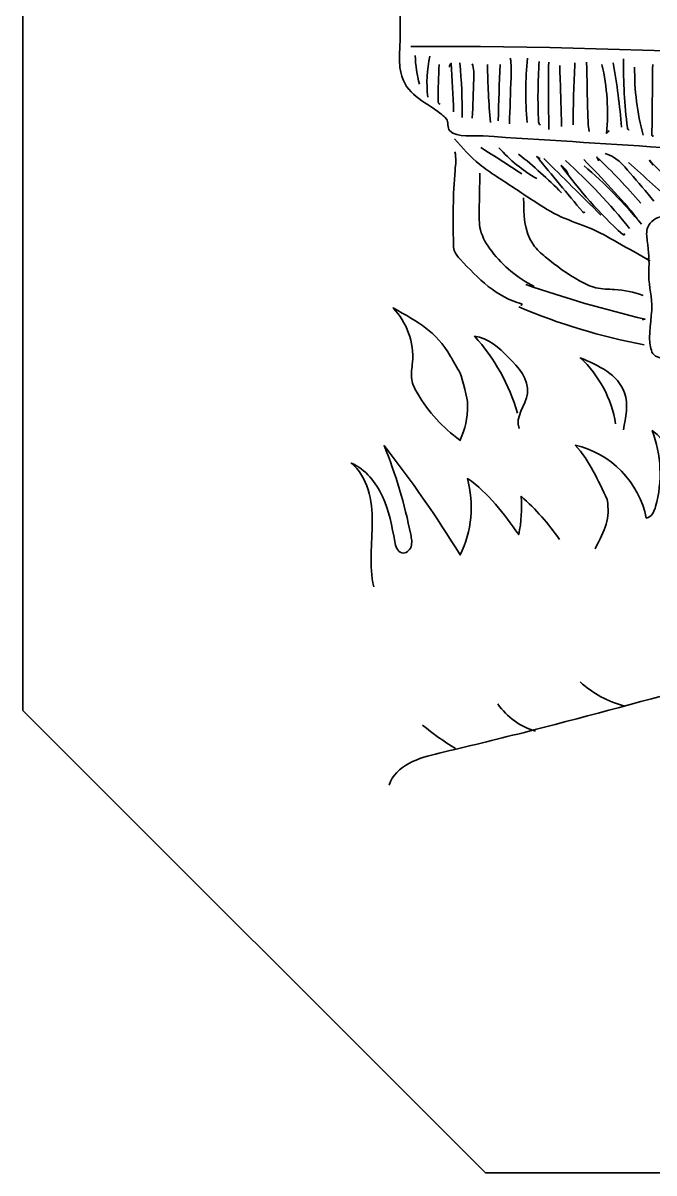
# Model space of a CAD drawing. Extents: x 6 to 143, y -103 to -23.
# Drawn here: x 5.71 to 21.3, y -102.86 to -74.44 of the extents above; entities that cross this region are included whole.
import ezdxf

# ---------------------------------------------------------------- set-up
doc = ezdxf.new("R2010")
doc.units = 0
doc.header["$MEASUREMENT"] = 0
for name, color, linetype, lineweight in [('Delorean', 7, 'Continuous', 0), ('EdgeTop', 7, 'Continuous', 0), ('Flames', 7, 'Continuous', 0)]:
    doc.layers.add(name, color=color, linetype=linetype, lineweight=lineweight)

msp = doc.modelspace()

# ---------------------------------------------------------------- linework, layer by layer
at = {"layer": 'Delorean', "color": 250, "lineweight": 35, "true_color": 0x231f20}
for points, knots in [([(14.744, -72.14), (14.974, -73.084), (15.069, -74.06), (15.025, -75.03), (15.017, -75.202), (15.005, -75.375), (15.027, -75.545), (15.107, -76.17), (15.526, -76.311), (15.959, -76.63), (16.09, -76.727), (16.077, -76.703), (16.173, -76.816), (16.23, -76.883), (16.182, -77.031), (16.26, -77.107), (16.435, -77.281), (16.854, -77.219), (17.081, -77.233), (18.55, -77.328), (20.02, -77.423), (21.49, -77.517), (24.429, -77.707), (27.368, -77.896), (30.307, -78.085), (32.89, -78.251), (35.474, -78.418), (38.062, -78.433), (39.499, -78.441), (40.937, -78.402), (42.372, -78.47), (43.765, -78.536), (45.151, -78.702), (46.542, -78.796), (48.528, -78.931), (50.521, -78.92), (52.511, -78.91), (54.133, -78.901), (55.754, -78.892), (57.376, -78.883)], [0, 0, 0, 0, 1, 1, 1, 2, 2, 2, 3, 3, 3, 4, 4, 4, 5, 5, 5, 6, 6, 6, 7, 7, 7, 8, 8, 8, 9, 9, 9, 10, 10, 10, 11, 11, 11, 12, 12, 12, 13, 13, 13, 13]), ([(15.294, -75.023), (27.513, -74.967), (39.694, -76.702), (51.912, -76.524), (53.812, -76.496), (55.753, -76.427), (57.566, -76.994)], [0, 0, 0, 0, 1, 1, 1, 2, 2, 2, 2]), ([(15.992, -75.471), (15.978, -75.768), (15.971, -76.065), (15.971, -76.362), (15.971, -76.401), (15.984, -76.454), (16.023, -76.452)], [0, 0, 0, 0, 1, 1, 1, 2, 2, 2, 2]), ([(16.248, -75.531), (16.251, -75.495), (16.268, -75.461), (16.295, -75.436), (16.314, -75.836), (16.333, -76.236), (16.352, -76.636)], [0, 0, 0, 0, 1, 1, 1, 2, 2, 2, 2]), ([(16.81, -75.451), (16.859, -75.57), (16.855, -75.704), (16.85, -75.833), (16.838, -76.154), (16.826, -76.475), (16.813, -76.796)], [0, 0, 0, 0, 1, 1, 1, 2, 2, 2, 2]), ([(17.751, -75.311), (17.783, -75.468), (17.777, -75.629), (17.771, -75.789), (17.757, -76.172), (17.744, -76.555), (17.73, -76.937)], [0, 0, 0, 0, 1, 1, 1, 2, 2, 2, 2]), ([(18.464, -75.391), (18.432, -75.889), (18.427, -76.388), (18.451, -76.887), (18.453, -76.918), (18.466, -76.961), (18.497, -76.958)], [0, 0, 0, 0, 1, 1, 1, 2, 2, 2, 2]), ([(19.636, -75.411), (19.646, -75.832), (19.656, -76.253), (19.666, -76.674), (19.67, -76.825), (19.674, -76.976), (19.702, -77.124)], [0, 0, 0, 0, 1, 1, 1, 2, 2, 2, 2]), ([(20.017, -75.468), (20.144, -76.026), (20.183, -76.603), (20.13, -77.173), (20.15, -77.15), (20.17, -77.127), (20.19, -77.103)], [0, 0, 0, 0, 1, 1, 1, 2, 2, 2, 2]), ([(20.548, -75.33), (20.543, -75.898), (20.575, -76.466), (20.644, -77.03), (20.647, -77.056), (20.667, -77.091), (20.689, -77.078)], [0, 0, 0, 0, 1, 1, 1, 2, 2, 2, 2]), ([(21.27, -75.471), (21.264, -76.048), (21.257, -76.626), (21.251, -77.203), (21.251, -77.216), (21.251, -77.231), (21.262, -77.239), (21.272, -77.247), (21.292, -77.237), (21.285, -77.225)], [0, 0, 0, 0, 1, 1, 1, 2, 2, 2, 3, 3, 3, 3]), ([(16.373, -77.302), (16.569, -77.526), (16.766, -77.751), (16.996, -77.939), (17.126, -78.044), (17.265, -78.136), (17.404, -78.228), (17.709, -78.431), (18.013, -78.633), (18.32, -78.832), (18.546, -78.979), (18.774, -79.125), (19.02, -79.237), (19.25, -79.342), (19.493, -79.415), (19.725, -79.514), (19.959, -79.615), (20.182, -79.741), (20.403, -79.866), (20.668, -80.017), (20.932, -80.167), (21.197, -80.317), (21.17, -80.297), (21.143, -80.278), (21.116, -80.259)], [0, 0, 0, 0, 1, 1, 1, 2, 2, 2, 3, 3, 3, 4, 4, 4, 5, 5, 5, 6, 6, 6, 7, 7, 7, 8, 8, 8, 8]), ([(16.382, -77.627), (16.422, -77.776), (16.403, -77.933), (16.388, -78.086), (16.331, -78.685), (16.339, -79.288), (16.348, -79.89), (16.349, -79.949), (16.35, -80.009), (16.368, -80.066), (16.395, -80.15), (16.457, -80.218), (16.518, -80.283), (16.951, -80.746), (17.42, -81.232), (18.036, -81.383), (18.05, -81.398), (18.029, -81.427), (18.01, -81.418)], [0, 0, 0, 0, 1, 1, 1, 2, 2, 2, 3, 3, 3, 4, 4, 4, 5, 5, 5, 6, 6, 6, 6]), ([(18.491, -77.795), (18.462, -77.777), (18.432, -77.76), (18.403, -77.742), (18.782, -78.199), (19.161, -78.656), (19.54, -79.113), (19.555, -79.13), (19.597, -79.128), (19.583, -79.111)], [0, 0, 0, 0, 1, 1, 1, 2, 2, 2, 3, 3, 3, 3]), ([(19.937, -77.848), (19.922, -77.817), (19.906, -77.786), (19.89, -77.755), (20.273, -78.116), (20.636, -78.497), (20.976, -78.898)], [0, 0, 0, 0, 1, 1, 1, 2, 2, 2, 2]), ([(20.096, -77.67), (20.354, -77.735), (20.543, -77.949), (20.716, -78.152), (20.911, -78.382), (21.105, -78.612), (21.3, -78.842)], [0, 0, 0, 0, 1, 1, 1, 2, 2, 2, 2]), ([(21.277, -77.955), (21.247, -77.915), (21.217, -77.875), (21.187, -77.835), (21.535, -78.183), (21.882, -78.53), (22.229, -78.878)], [0, 0, 0, 0, 1, 1, 1, 2, 2, 2, 2]), ([(19.186, -78.171), (19.141, -78.091), (19.081, -78.021), (19.009, -77.964), (19.455, -78.579), (19.963, -79.149), (20.521, -79.664), (20.535, -79.676), (20.555, -79.69), (20.57, -79.68), (20.586, -79.669), (20.557, -79.641), (20.554, -79.659)], [0, 0, 0, 0, 1, 1, 1, 2, 2, 2, 3, 3, 3, 4, 4, 4, 4]), ([(17.002, -78.156), (16.996, -78.459), (16.989, -78.761), (16.983, -79.064), (16.98, -79.228), (16.977, -79.394), (17.016, -79.553), (17.063, -79.749), (17.171, -79.924), (17.293, -80.084), (17.572, -80.448), (17.934, -80.749), (18.343, -80.956)], [0, 0, 0, 0, 1, 1, 1, 2, 2, 2, 3, 3, 3, 4, 4, 4, 4]), ([(18.082, -78.761), (18.081, -79.163), (18.089, -79.594), (18.322, -79.922), (18.403, -80.038), (18.509, -80.134), (18.617, -80.225), (18.881, -80.446), (19.165, -80.644), (19.465, -80.813), (19.593, -80.886), (19.725, -80.953), (19.868, -80.987), (20.019, -81.022), (20.175, -81.018), (20.329, -81.028), (20.569, -81.044), (20.807, -81.094), (21.033, -81.177)], [0, 0, 0, 0, 1, 1, 1, 2, 2, 2, 3, 3, 3, 4, 4, 4, 5, 5, 5, 6, 6, 6, 6]), ([(24.685, -82.503), (24.728, -82.538), (24.76, -82.585), (24.775, -82.638), (24.909, -81.562), (24.508, -80.49), (24.509, -79.405), (23.67, -79.414), (22.829, -79.358), (21.999, -79.237), (21.84, -79.214), (21.677, -79.188), (21.519, -79.217), (21.36, -79.245), (21.204, -79.34), (21.147, -79.49), (21.106, -79.597), (21.12, -79.715), (21.135, -79.828), (21.168, -80.091), (21.189, -80.326), (21.173, -80.586), (21.157, -80.86), (21.244, -81.125), (21.248, -81.4), (21.254, -81.764), (21.14, -82.133), (21.225, -82.487), (21.238, -82.545), (21.259, -82.605), (21.302, -82.646), (21.35, -82.691), (21.416, -82.707), (21.48, -82.722), (22.133, -82.875), (22.648, -83.014), (23.332, -82.914), (23.861, -82.837), (24.398, -82.719), (24.926, -82.802)], [0, 0, 0, 0, 1, 1, 1, 2, 2, 2, 3, 3, 3, 4, 4, 4, 5, 5, 5, 6, 6, 6, 7, 7, 7, 8, 8, 8, 9, 9, 9, 10, 10, 10, 11, 11, 11, 12, 12, 12, 13, 13, 13, 13]), ([(18.133, -80.904), (19.101, -81.24), (20.085, -81.526), (21.082, -81.761), (21.058, -81.764), (21.034, -81.768), (21.01, -81.772)], [0, 0, 0, 0, 1, 1, 1, 2, 2, 2, 2])]:
    msp.add_open_spline(points, degree=3, knots=knots, dxfattribs=at)
for points in [[(15.403, -75.25), (15.411, -75.489), (15.445, -75.727), (15.506, -75.958)], [(15.768, -75.266), (15.693, -75.595), (15.674, -75.938), (15.714, -76.274)], [(16.506, -75.429), (16.549, -75.877), (16.568, -76.327), (16.562, -76.777)], [(17.19, -75.471), (17.193, -75.948), (17.217, -76.424), (17.262, -76.898)], [(17.498, -75.471), (17.483, -75.933), (17.468, -76.395), (17.453, -76.857)], [(18.181, -75.309), (18.123, -75.836), (18.118, -76.37), (18.167, -76.898)], [(18.701, -75.411), (18.692, -75.967), (18.694, -76.523), (18.707, -77.078)], [(18.974, -75.491), (18.989, -75.993), (19.005, -76.496), (19.021, -76.998)], [(19.349, -75.431), (19.321, -75.939), (19.306, -76.448), (19.304, -76.958)], [(20.291, -75.43), (20.389, -75.955), (20.458, -76.486), (20.498, -77.018)], [(20.824, -75.531), (20.815, -76.099), (20.886, -76.669), (21.034, -77.217)], [(17.025, -77.516), (17.361, -77.735), (17.698, -77.954), (18.034, -78.173)], [(17.472, -77.528), (17.74, -77.829), (18.056, -78.086), (18.405, -78.288)], [(17.958, -77.684), (18.33, -77.979), (18.683, -78.297), (19.015, -78.636)], [(18.578, -77.789), (19.048, -78.255), (19.519, -78.722), (19.989, -79.189)], [(19.114, -77.841), (19.686, -78.357), (20.217, -78.92), (20.699, -79.521)], [(19.565, -77.819), (20.032, -78.281), (20.475, -78.768), (20.892, -79.276)], [(19.573, -77.97), (20.088, -78.408), (20.564, -78.893), (20.993, -79.415)], [(20.672, -77.889), (21.066, -78.246), (21.46, -78.603), (21.854, -78.959)], [(17.966, -81.457), (18.958, -81.882), (19.998, -82.197), (21.059, -82.393)]]:
    msp.add_open_spline(points, degree=3, dxfattribs=at)
at = {"layer": 'EdgeTop', "color": 250, "lineweight": 35, "true_color": 0x231f20}
msp.add_lwpolyline([(142.857, -91.429), (142.857, -34.286), (131.429, -22.857), (17.143, -22.857), (5.714, -34.286), (5.714, -91.429), (17.143, -102.857), (131.429, -102.857)], close=True, dxfattribs=at)
at = {"layer": 'Flames', "color": 250, "lineweight": 35, "true_color": 0x231f20}
for points, knots in [([(16.506, -84.748), (16.085, -84.445), (15.728, -84.054), (15.465, -83.608), (15.399, -83.496), (15.338, -83.379), (15.318, -83.251), (15.296, -83.11), (15.325, -82.967), (15.336, -82.826), (15.376, -82.337), (15.196, -81.836), (14.855, -81.484), (15.496, -81.846), (15.905, -82.044), (16.275, -82.681), (16.327, -82.769), (16.446, -82.979), (16.514, -83.092), (16.567, -83.233), (16.703, -83.748), (16.697, -83.858), (16.695, -84.265), (16.646, -84.421), (16.506, -84.766)], [0, 0, 0, 0, 1, 1, 1, 2, 2, 2, 3, 3, 3, 4, 4, 4, 5, 5, 5, 6, 6, 6, 7, 7, 7, 8, 8, 8, 8]), ([(17.927, -84.085), (17.727, -83.381), (17.362, -82.724), (16.871, -82.182), (17.205, -82.218), (17.47, -82.468), (17.708, -82.705), (17.954, -82.95), (18.221, -83.25), (18.175, -83.595), (18.135, -83.897), (17.859, -84.18), (17.97, -84.463)], [0, 0, 0, 0, 1, 1, 1, 2, 2, 2, 3, 3, 3, 4, 4, 4, 4]), ([(20.355, -84.348), (20.257, -83.728), (19.943, -83.144), (19.481, -82.718), (19.925, -82.899), (20.416, -83.128), (20.573, -83.581), (20.675, -83.872), (20.61, -84.192), (20.545, -84.494)], [0, 0, 0, 0, 1, 1, 1, 2, 2, 2, 3, 3, 3, 3]), ([(19.849, -87.434), (20.09, -86.969), (20.225, -86.686), (20.145, -86.219), (19.921, -85.745), (19.712, -85.26), (19.356, -84.876), (20.223, -85.061), (20.945, -85.802), (21.109, -86.674), (21.239, -86.659), (21.307, -86.514), (21.342, -86.389), (21.514, -85.776), (21.485, -85.108), (21.259, -84.512), (21.937, -85.024), (21.999, -86.078), (22.661, -86.611), (22.926, -86.197), (23.043, -85.69), (22.988, -85.202), (23.044, -85.453), (23.197, -85.682), (23.409, -85.83), (23.41, -85.515), (23.384, -85.199), (23.332, -84.888), (23.545, -85.138), (23.759, -85.387), (23.972, -85.637), (24.261, -85.975), (24.564, -86.323), (24.969, -86.506)], [0, 0, 0, 0, 1, 1, 1, 2, 2, 2, 3, 3, 3, 4, 4, 4, 5, 5, 5, 6, 6, 6, 7, 7, 7, 8, 8, 8, 9, 9, 9, 10, 10, 10, 11, 11, 11, 11]), ([(14.377, -88.375), (14.254, -87.854), (14.341, -87.311), (14.343, -86.777), (14.345, -86.242), (14.234, -85.658), (13.823, -85.315), (14.177, -85.471), (14.436, -85.792), (14.597, -86.143), (14.757, -86.494), (14.83, -86.878), (14.899, -87.258), (14.92, -87.371), (14.959, -87.505), (15.071, -87.534), (15.169, -87.56), (15.269, -87.478), (15.3, -87.382), (15.332, -87.286), (15.313, -87.181), (15.293, -87.082), (15.141, -86.332), (14.921, -85.594), (14.636, -84.883), (15.309, -85.75), (15.936, -86.653), (16.514, -87.586), (16.798, -87.006), (16.863, -86.322), (16.694, -85.698), (17.216, -86.05), (17.594, -86.573), (17.961, -87.084), (18.024, -86.773), (18.045, -86.454), (18.024, -86.137), (18.38, -86.454), (18.698, -86.813), (18.968, -87.206)], [0, 0, 0, 0, 1, 1, 1, 2, 2, 2, 3, 3, 3, 4, 4, 4, 5, 5, 5, 6, 6, 6, 7, 7, 7, 8, 8, 8, 9, 9, 9, 10, 10, 10, 11, 11, 11, 12, 12, 12, 13, 13, 13, 13]), ([(14.76, -93.272), (14.916, -92.783), (15.497, -92.599), (15.997, -92.482), (16.688, -92.32), (17.378, -92.152), (18.066, -91.978), (19.482, -91.619), (20.892, -91.235), (22.301, -90.85), (23.751, -90.455), (25.201, -90.059), (26.65, -89.664), (27.033, -89.56), (27.418, -89.455), (27.811, -89.398), (28.104, -89.355), (28.4, -89.339), (28.695, -89.316), (29.241, -89.273), (29.791, -89.205), (30.302, -89.006)], [0, 0, 0, 0, 1, 1, 1, 2, 2, 2, 3, 3, 3, 4, 4, 4, 5, 5, 5, 6, 6, 6, 7, 7, 7, 7])]:
    msp.add_open_spline(points, degree=3, knots=knots, dxfattribs=at)
for points in [[(19.481, -90.722), (19.787, -91.011), (20.168, -91.218), (20.577, -91.318)], [(17.447, -91.268), (17.666, -91.59), (18, -91.832), (18.374, -91.939)], [(15.584, -91.79), (15.841, -92.001), (16.113, -92.194), (16.396, -92.369)]]:
    msp.add_open_spline(points, degree=3, dxfattribs=at)

doc.saveas('drawing.dxf')
